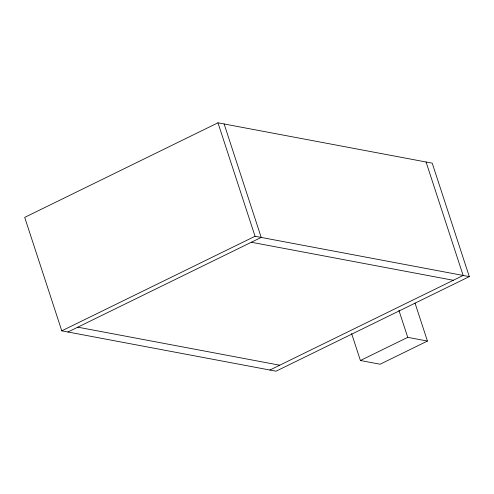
<?xml version="1.0" encoding="UTF-8"?>
<svg xmlns="http://www.w3.org/2000/svg" width="494" height="494" viewBox="0 0 494 494"><rect width="100%" height="100%" fill="white"/><g stroke="black" fill="none" stroke-linecap="round" stroke-linejoin="round"><path stroke-width="0.74" d="M217.965 122.808L24.7 217.385L61.781 330.838L276.035 371.192L469.3 276.615L432.219 163.162L217.965 122.808L255.052 236.268L469.3 276.615M61.781 330.838L255.052 236.268M67.937 331.999L261.209 237.423L224.122 123.969M269.878 370.031L463.144 275.461L426.063 162.001M351.586 333.506L360.41 360.509L407.741 337.346L427.44 341.058L415.034 303.106M427.44 341.058L380.108 364.22L360.41 360.509M251.347 242.251L453.282 280.283M77.799 327.17L279.734 365.208M398.911 310.343L407.741 337.346"/></g></svg>
